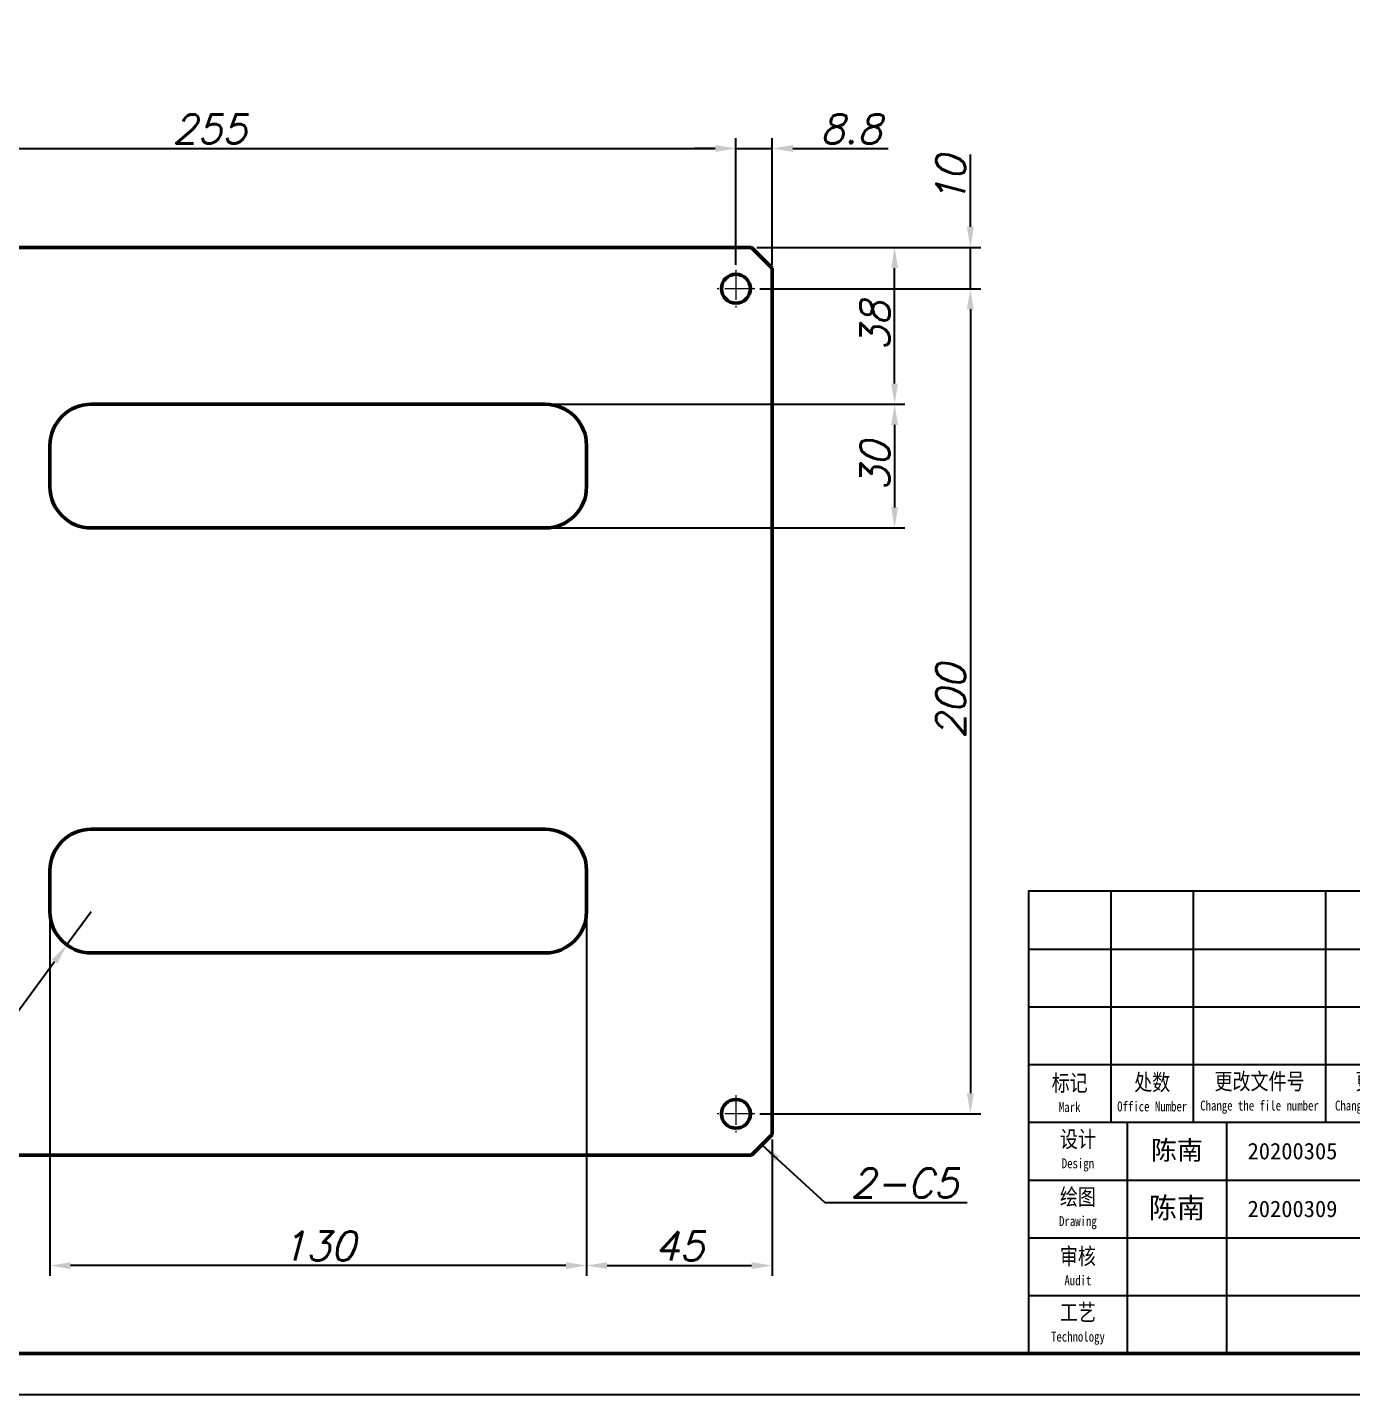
# Model space of a CAD drawing. Header units: inches. Extents: x 17901 to 26602, y 9673 to 14036.
# Drawn here: x 20653.6 to 20974.5, y 11220.7 to 11552.2 of the extents above; entities that cross this region are included whole.
import ezdxf

# ---------------------------------------------------------------- set-up
doc = ezdxf.new("R2010")
doc.units = ezdxf.units.IN
doc.header["$MEASUREMENT"] = 0
doc.linetypes.add('CENTER', pattern=[50.8, 31.75, -6.35, 6.35, -6.35])
for name, color, linetype, lineweight in [('中心线', 1, 'CENTER', 15), ('图框_内框线', 5, 'Continuous', 50), ('标注线', 3, 'Continuous', 25), ('粗实线', 7, 'Continuous', 50), ('细实线', 4, 'Continuous', 25)]:
    doc.layers.add(name, color=color, linetype=linetype, lineweight=lineweight)
doc.styles.add('DIM_FONT', font='romans.shx', dxfattribs={"oblique": 15})
doc.styles.add('宋体', font='', dxfattribs={"width": 0.8, "height": 5})
doc.styles.add('楷体', font='KTGB2312.ttf', dxfattribs={"height": 5})
doc.styles.get('宋体').set_extended_font_data('SimSun')
doc.dimstyles.new('幅面 1：2', dxfattribs={"dimscale": 2, "dimtxt": 3.5, "dimasz": 2.5, "dimexe": 1.25, "dimexo": 0.625, "dimtad": 1, "dimdsep": 46, "dimtxsty": 'DIM_FONT', "dimcen": 2.5, "dimclrd": 256, "dimclre": 256, "dimclrt": 256, "dimazin": 2, "dimtm": 1e-09, "dimtfac": 0.5, "dimtmove": 0, "dimatfit": 3, "dimfxl": 1, "dimlwd": -1, "dimarcsym": 0})
doc.dimstyles.new('幅面 1：2$0', dxfattribs={"dimscale": 2, "dimtxt": 3.5, "dimasz": 2.5, "dimexe": 1.25, "dimexo": 0.625, "dimtad": 1, "dimdsep": 46, "dimtxsty": 'DIM_FONT', "dimcen": 2.5, "dimclrd": 256, "dimclrt": 256, "dimadec": 0, "dimazin": 0, "dimtfac": 1, "dimtmove": 0, "dimatfit": 3, "dimfxl": 1, "dimlwd": -1, "dimarcsym": 0})
doc.dimstyles.new('幅面 1：2$4', dxfattribs={"dimscale": 2, "dimtxt": 3.5, "dimasz": 2.5, "dimexe": 1.25, "dimexo": 0.625, "dimtad": 1, "dimtoh": 1, "dimdsep": 46, "dimtxsty": 'DIM_FONT', "dimcen": 2.5, "dimclrd": 256, "dimclre": 256, "dimclrt": 256, "dimazin": 2, "dimtm": 1e-09, "dimtfac": 0.5, "dimtmove": 0, "dimatfit": 3, "dimfxl": 1, "dimlwd": -1, "dimarcsym": 0})

# ---------------------------------------------------------------- blocks, each defined once
blk = doc.blocks.new('标题栏')
at = {"layer": '标注线'}
for p, q in [((5851.87, 3356.48), (5851.87, 3328.48)), ((5861.87, 3328.48), (5861.87, 3356.48)), ((5877.87, 3356.48), (5877.87, 3328.48)), ((5841.87, 3349.48), (5921.87, 3349.48)), ((5841.87, 3342.48), (5921.87, 3342.48)), ((5841.87, 3335.48), (5921.87, 3335.48)), ((5841.87, 3328.48), (5971.87, 3328.48)), ((5853.87, 3300.48), (5853.87, 3328.48)), ((5865.87, 3328.48), (5865.87, 3300.48)), ((5841.87, 3321.48), (5921.87, 3321.48)), ((5841.87, 3314.48), (5921.87, 3314.48)), ((5841.87, 3307.48), (5921.87, 3307.48))]:
    blk.add_line(p, q, dxfattribs=at)
blk.add_lwpolyline([(6021.87, 3356.48), (5841.87, 3356.48), (5841.87, 3300.48), (6021.87, 3300.48), (6021.87, 3356.48)], dxfattribs=at)
at = {"layer": '标注线', "char_height": 2, "attachment_point": 5, "style": '宋体'}
for s, insert, width in [('标记\\P{\\H0.6x;Mark}', (5846.87, 3331.98), 10), ('处数\\P{\\H0.6x;Office Number}', (5856.87, 3332.06), 10), ('更改文件号\\P{\\H0.6x;Change the file number}', (5869.87, 3331.98), 16), ('更改内容\\P{\\H0.6x;Change the content of}', (5885.87, 3331.98), 16), ('设计\\P{\\H0.6x;Design}', (5847.87, 3324.98), 12), ('绘图\\P{\\H0.6x;Drawing}', (5847.87, 3317.98), 12), ('审核\\P{\\H0.6x;Audit}', (5847.87, 3310.98), 12), ('工艺\\P{\\H0.6x;Technology}', (5847.87, 3303.98), 12)]:
    blk.add_mtext(s, dxfattribs=dict(at, insert=insert, width=width))
blk = doc.blocks.new('*D643')
at = {"layer": 'Defpoints', "color": 0, "transparency": 16777216}
for p in [(20829.09, 11498.81), (20882.09, 11498.81), (20829.84, 11488.81)]:
    blk.add_point(p, dxfattribs=at)
at = {"layer": '标注线', "transparency": 16777216}
for p, q in [((20882.09, 11503.81), (20882.09, 11521.31)), ((20882.09, 11488.81), (20882.09, 11498.81)), ((20882.09, 11483.81), (20882.09, 11478.81))]:
    blk.add_line(p, q, dxfattribs=at)
at = {"layer": '标注线', "color": 0, "lineweight": -2, "transparency": 16777216}
for p, q in [((20830.34, 11498.81), (20884.59, 11498.81)), ((20831.09, 11488.81), (20884.59, 11488.81))]:
    blk.add_line(p, q, dxfattribs=at)
at = {"layer": '标注线', "transparency": 16777216}
for points in [[(20881.25, 11503.81), (20882.92, 11503.81), (20882.09, 11498.81)], [(20881.25, 11483.81), (20882.92, 11483.81), (20882.09, 11488.81)]]:
    blk.add_solid(points, dxfattribs=at)
at = {"layer": '标注线', "transparency": 16777216, "insert": (20877.34, 11515.06), "char_height": 7, "attachment_point": 5, "rotation": 90, "style": 'DIM_FONT'}
blk.add_mtext('10', dxfattribs=at)
blk = doc.blocks.new('*D644')
at = {"layer": 'Defpoints', "color": 0, "transparency": 16777216}
for p in [(20829.84, 11488.81), (20829.84, 11288.81), (20882.09, 11288.81)]:
    blk.add_point(p, dxfattribs=at)
at = {"layer": '标注线', "color": 0, "lineweight": -2, "transparency": 16777216}
for p, q in [((20831.09, 11488.81), (20884.59, 11488.81)), ((20831.09, 11288.81), (20884.59, 11288.81))]:
    blk.add_line(p, q, dxfattribs=at)
at = {"layer": '标注线', "transparency": 16777216}
blk.add_line((20882.09, 11483.81), (20882.09, 11293.81), dxfattribs=at)
for points in [[(20881.25, 11483.81), (20882.92, 11483.81), (20882.09, 11488.81)], [(20881.25, 11293.81), (20882.92, 11293.81), (20882.09, 11288.81)]]:
    blk.add_solid(points, dxfattribs=at)
at = {"layer": '标注线', "transparency": 16777216, "insert": (20877.34, 11388.81), "char_height": 7, "attachment_point": 5, "rotation": 90, "style": 'DIM_FONT'}
blk.add_mtext('200', dxfattribs=at)
blk = doc.blocks.new('*D645')
at = {"layer": 'Defpoints', "color": 0, "transparency": 16777216}
for p in [(20829.09, 11498.81), (20863.73, 11498.81), (20779.09, 11460.81)]:
    blk.add_point(p, dxfattribs=at)
at = {"layer": '标注线', "color": 0, "lineweight": -2, "transparency": 16777216}
for p, q in [((20830.34, 11498.81), (20866.23, 11498.81)), ((20780.34, 11460.81), (20866.23, 11460.81))]:
    blk.add_line(p, q, dxfattribs=at)
at = {"layer": '标注线', "transparency": 16777216}
blk.add_line((20863.73, 11465.81), (20863.73, 11493.81), dxfattribs=at)
for points in [[(20862.9, 11493.81), (20864.57, 11493.81), (20863.73, 11498.81)], [(20862.9, 11465.81), (20864.57, 11465.81), (20863.73, 11460.81)]]:
    blk.add_solid(points, dxfattribs=at)
at = {"layer": '标注线', "transparency": 16777216, "insert": (20858.98, 11479.81), "char_height": 7, "attachment_point": 5, "rotation": 90, "style": 'DIM_FONT'}
blk.add_mtext('38', dxfattribs=at)
blk = doc.blocks.new('*D646')
at = {"layer": 'Defpoints', "color": 0, "transparency": 16777216}
for p in [(20780.34, 11460.81), (20779.09, 11430.81), (20863.73, 11430.81)]:
    blk.add_point(p, dxfattribs=at)
at = {"layer": '标注线', "color": 0, "lineweight": -2, "transparency": 16777216}
for p, q in [((20781.59, 11460.81), (20866.23, 11460.81)), ((20780.34, 11430.81), (20866.23, 11430.81))]:
    blk.add_line(p, q, dxfattribs=at)
at = {"layer": '标注线', "transparency": 16777216}
blk.add_line((20863.73, 11455.81), (20863.73, 11435.81), dxfattribs=at)
for points in [[(20862.9, 11455.81), (20864.57, 11455.81), (20863.73, 11460.81)], [(20862.9, 11435.81), (20864.57, 11435.81), (20863.73, 11430.81)]]:
    blk.add_solid(points, dxfattribs=at)
at = {"layer": '标注线', "transparency": 16777216, "insert": (20858.98, 11445.81), "char_height": 7, "attachment_point": 5, "rotation": 90, "style": 'DIM_FONT'}
blk.add_mtext('30', dxfattribs=at)
blk = doc.blocks.new('*D647')
at = {"layer": 'Defpoints', "color": 0, "transparency": 16777216}
for p in [(20659.09, 11337.81), (20789.09, 11337.81), (20659.09, 11252.03)]:
    blk.add_point(p, dxfattribs=at)
at = {"layer": '标注线', "color": 0, "lineweight": -2, "transparency": 16777216}
for p, q in [((20659.09, 11336.56), (20659.09, 11249.53)), ((20789.09, 11336.56), (20789.09, 11249.53))]:
    blk.add_line(p, q, dxfattribs=at)
at = {"layer": '标注线', "transparency": 16777216}
blk.add_line((20784.09, 11252.03), (20664.09, 11252.03), dxfattribs=at)
for points in [[(20664.09, 11252.86), (20664.09, 11251.19), (20659.09, 11252.03)], [(20784.09, 11252.86), (20784.09, 11251.19), (20789.09, 11252.03)]]:
    blk.add_solid(points, dxfattribs=at)
at = {"layer": '标注线', "transparency": 16777216, "insert": (20724.09, 11256.78), "char_height": 7, "attachment_point": 5, "style": 'DIM_FONT'}
blk.add_mtext('130', dxfattribs=at)
blk = doc.blocks.new('*D648')
at = {"layer": 'Defpoints', "color": 0, "transparency": 16777216}
for p in [(20789.09, 11337.81), (20834.09, 11283.81), (20834.09, 11252.03)]:
    blk.add_point(p, dxfattribs=at)
at = {"layer": '标注线', "color": 0, "lineweight": -2, "transparency": 16777216}
for p, q in [((20789.09, 11336.56), (20789.09, 11249.53)), ((20834.09, 11282.56), (20834.09, 11249.53))]:
    blk.add_line(p, q, dxfattribs=at)
at = {"layer": '标注线', "transparency": 16777216}
blk.add_line((20794.09, 11252.03), (20829.09, 11252.03), dxfattribs=at)
for points in [[(20794.09, 11252.86), (20794.09, 11251.19), (20789.09, 11252.03)], [(20829.09, 11252.86), (20829.09, 11251.19), (20834.09, 11252.03)]]:
    blk.add_solid(points, dxfattribs=at)
at = {"layer": '标注线', "transparency": 16777216, "insert": (20811.59, 11256.78), "char_height": 7, "attachment_point": 5, "style": 'DIM_FONT'}
blk.add_mtext('45', dxfattribs=at)
blk = doc.blocks.new('*D649')
at = {"layer": 'Defpoints', "color": 0, "transparency": 16777216}
for p in [(20825.29, 11522.79), (20570.29, 11493.36), (20825.29, 11493.36)]:
    blk.add_point(p, dxfattribs=at)
at = {"layer": '标注线', "color": 0, "lineweight": -2, "transparency": 16777216}
for p, q in [((20570.29, 11494.61), (20570.29, 11525.29)), ((20825.29, 11494.61), (20825.29, 11525.29))]:
    blk.add_line(p, q, dxfattribs=at)
at = {"layer": '标注线', "transparency": 16777216}
blk.add_line((20575.29, 11522.79), (20820.29, 11522.79), dxfattribs=at)
for points in [[(20575.29, 11523.62), (20575.29, 11521.96), (20570.29, 11522.79)], [(20820.29, 11523.62), (20820.29, 11521.96), (20825.29, 11522.79)]]:
    blk.add_solid(points, dxfattribs=at)
at = {"layer": '标注线', "transparency": 16777216, "insert": (20697.79, 11527.54), "char_height": 7, "attachment_point": 5, "style": 'DIM_FONT'}
blk.add_mtext('255', dxfattribs=at)
blk = doc.blocks.new('*D650')
at = {"layer": 'Defpoints', "color": 0, "transparency": 16777216}
for p in [(20834.09, 11522.79), (20825.29, 11493.36), (20834.09, 11493.36)]:
    blk.add_point(p, dxfattribs=at)
at = {"layer": '标注线', "color": 0, "lineweight": -2, "transparency": 16777216}
for p, q in [((20825.29, 11494.61), (20825.29, 11525.29)), ((20834.09, 11494.61), (20834.09, 11525.29))]:
    blk.add_line(p, q, dxfattribs=at)
at = {"layer": '标注线', "transparency": 16777216}
for p, q in [((20820.29, 11522.79), (20815.29, 11522.79)), ((20825.29, 11522.79), (20834.09, 11522.79)), ((20839.09, 11522.79), (20862.18, 11522.79))]:
    blk.add_line(p, q, dxfattribs=at)
for points in [[(20820.29, 11523.62), (20820.29, 11521.96), (20825.29, 11522.79)], [(20839.09, 11523.62), (20839.09, 11521.96), (20834.09, 11522.79)]]:
    blk.add_solid(points, dxfattribs=at)
at = {"layer": '标注线', "transparency": 16777216, "insert": (20853.14, 11527.54), "char_height": 7, "attachment_point": 5, "style": 'DIM_FONT'}
blk.add_mtext('8.8', dxfattribs=at)
blk = doc.blocks.new('*D652')
at = {"layer": 'Defpoints', "color": 0, "transparency": 16777216}
for p in [(20669.09, 11337.81), (20663.17, 11329.75)]:
    blk.add_point(p, dxfattribs=at)
at = {"layer": '标注线', "transparency": 16777216}
for p, q in [((20669.09, 11337.81), (20663.17, 11329.75)), ((20606.46, 11252.65), (20660.21, 11325.72)), ((20570.72, 11252.65), (20606.46, 11252.65))]:
    blk.add_line(p, q, dxfattribs=at)
blk.add_solid([(20659.53, 11326.22), (20660.88, 11325.23), (20663.17, 11329.75)], dxfattribs=at)
at = {"layer": '标注线', "transparency": 16777216, "insert": (20587.97, 11257.4), "char_height": 7, "attachment_point": 5, "style": 'DIM_FONT'}
blk.add_mtext('8-R10', dxfattribs=at)

msp = doc.modelspace()

# ---------------------------------------------------------------- linework, layer by layer
at = {"layer": 'Defpoints'}
msp.add_lwpolyline([(20426.144, 11220.746), (21266.144, 11220.746), (21266.144, 11814.746), (20426.144, 11814.746)], close=True, dxfattribs=at)
at = {"layer": '中心线', "ltscale": 0.227499}
for p, q in [((20825.293, 11493.358), (20825.293, 11484.258)), ((20825.293, 11293.358), (20825.293, 11284.258))]:
    msp.add_line(p, q, dxfattribs=at)
at = {"layer": '中心线', "ltscale": 0.2275}
for p, q in [((20829.843, 11488.808), (20820.743, 11488.808)), ((20829.843, 11288.808), (20820.743, 11288.808))]:
    msp.add_line(p, q, dxfattribs=at)
at = {"layer": '图框_内框线'}
msp.add_lwpolyline([(20476.144, 11230.746), (21256.144, 11230.746), (21256.144, 11804.746), (20476.144, 11804.746)], close=True, dxfattribs=at)
at = {"layer": '粗实线'}
for p, q in [((20829.093, 11498.808), (20529.293, 11498.808)), ((20834.093, 11283.808), (20834.093, 11493.808)), ((20669.093, 11460.808), (20779.093, 11460.808)), ((20779.093, 11430.808), (20669.093, 11430.808)), ((20669.093, 11357.808), (20779.093, 11357.808)), ((20779.093, 11327.808), (20669.093, 11327.808)), ((20529.293, 11278.808), (20829.093, 11278.808))]:
    msp.add_line(p, q, dxfattribs=at)
at = {"layer": '粗实线', "ltscale": 0.176777}
for p, q in [((20829.093, 11498.808), (20834.093, 11493.808)), ((20834.093, 11283.808), (20829.093, 11278.808))]:
    msp.add_line(p, q, dxfattribs=at)
at = {"layer": '粗实线', "ltscale": 0.25}
for p, q in [((20659.093, 11450.808), (20659.093, 11440.808)), ((20789.093, 11440.808), (20789.093, 11450.808)), ((20659.093, 11347.808), (20659.093, 11337.808)), ((20789.093, 11337.808), (20789.093, 11347.808))]:
    msp.add_line(p, q, dxfattribs=at)
at = {"layer": '粗实线'}
for centre in [(20825.293, 11488.808), (20825.293, 11288.808)]:
    msp.add_circle(centre, 3.5, dxfattribs=at)
for centre, start, end in [((20669.093, 11450.808), 90, 180), ((20779.093, 11450.808), 360, 90), ((20669.093, 11440.808), 180, 270), ((20779.093, 11440.808), 270, 0), ((20669.093, 11347.808), 90, 180), ((20779.093, 11347.808), 360, 90), ((20669.093, 11337.808), 180, 270), ((20779.093, 11337.808), 270, 0)]:
    msp.add_arc(centre, 10, start, end, dxfattribs=at)

# ---------------------------------------------------------------- block references
at = {"layer": '细实线', "xscale": 2, "yscale": 2, "zscale": 2}
msp.add_blockref('标题栏', (9212.414, 4629.795), dxfattribs=at)

# ---------------------------------------------------------------- texts
at = {"layer": '标注线', "insert": (20853.087, 11268.541), "char_height": 7, "attachment_point": 7, "style": 'DIM_FONT'}
msp.add_mtext('2-C5', dxfattribs=at)
at = {"layer": '细实线', "attachment_point": 5, "style": '楷体'}
for s, insert, char_height, width in [('{\\fSTXingkai|b0|i0|c134|p2;陈南}', (20932.144, 11279.746), 4.6, 24), ('{\\fSimSun|b0|i0|c134|p2;20200305}', (20960.144, 11279.746), 4, 32), ('{\\fSTXingkai|b0|i0|c134|p2;陈南}', (20932.144, 11265.746), 5, 24), ('{\\fSimSun|b0|i0|c134|p2;20200309}', (20960.144, 11265.746), 4, 32)]:
    msp.add_mtext(s, dxfattribs=dict(at, insert=insert, char_height=char_height, width=width))

# ---------------------------------------------------------------- dimensions: what is measured, and where the dimension line sits
at = {"layer": '标注线'}
for base, p1, p2, picture, middle in [((20825.293, 11522.79), (20570.293, 11493.358), (20825.293, 11493.358), '*D649', (20697.793, 11527.54)), ((20834.093, 11522.79), (20825.293, 11493.358), (20834.093, 11493.358), '*D650', (20853.135, 11527.54)), ((20659.093, 11252.027), (20789.093, 11337.808), (20659.093, 11337.808), '*D647', (20724.093, 11256.777)), ((20834.093, 11252.027), (20789.093, 11337.808), (20834.093, 11283.808), '*D648', (20811.593, 11256.777))]:
    dim = msp.add_linear_dim(base=base, p1=p1, p2=p2, dimstyle='幅面 1：2$0', dxfattribs=at)
    dim.commit()
    dim.dimension.update_dxf_attribs({"geometry": picture, "text_midpoint": middle})
for base, p1, p2, picture, middle in [((20882.086, 11498.808), (20829.843, 11488.808), (20829.093, 11498.808), '*D643', (20877.336, 11515.058)), ((20863.732, 11498.808), (20779.093, 11460.808), (20829.093, 11498.808), '*D645', (20858.982, 11479.808)), ((20882.086, 11288.808), (20829.843, 11488.808), (20829.843, 11288.808), '*D644', (20877.336, 11388.808)), ((20863.732, 11430.808), (20780.343, 11460.808), (20779.093, 11430.808), '*D646', (20858.982, 11445.808))]:
    dim = msp.add_linear_dim(base=base, p1=p1, p2=p2, angle=90, dimstyle='幅面 1：2$0', dxfattribs=at)
    dim.commit()
    dim.dimension.update_dxf_attribs({"geometry": picture, "text_midpoint": middle})
dim = msp.add_radius_dim(center=(20669.093, 11337.808), mpoint=(20663.169, 11329.752), text='8-<>', dimstyle='幅面 1：2$4', dxfattribs=at)
dim.commit()
dim.dimension.update_dxf_attribs({"geometry": '*D652', "text_midpoint": (20587.967, 11252.647), "dimtype": 164})

# ---------------------------------------------------------------- leaders
at = {"layer": '标注线', "annotation_type": 0, "has_hookline": 1, "hookline_direction": 0, "text_width": 28.209}
msp.add_leader([(20831.593, 11281.308), (20846.837, 11267.291), (20851.837, 11267.291)], dimstyle='幅面 1：2', override={"dimgap": 0.625, "dimtad": 1}, dxfattribs=at)

doc.saveas('drawing.dxf')
